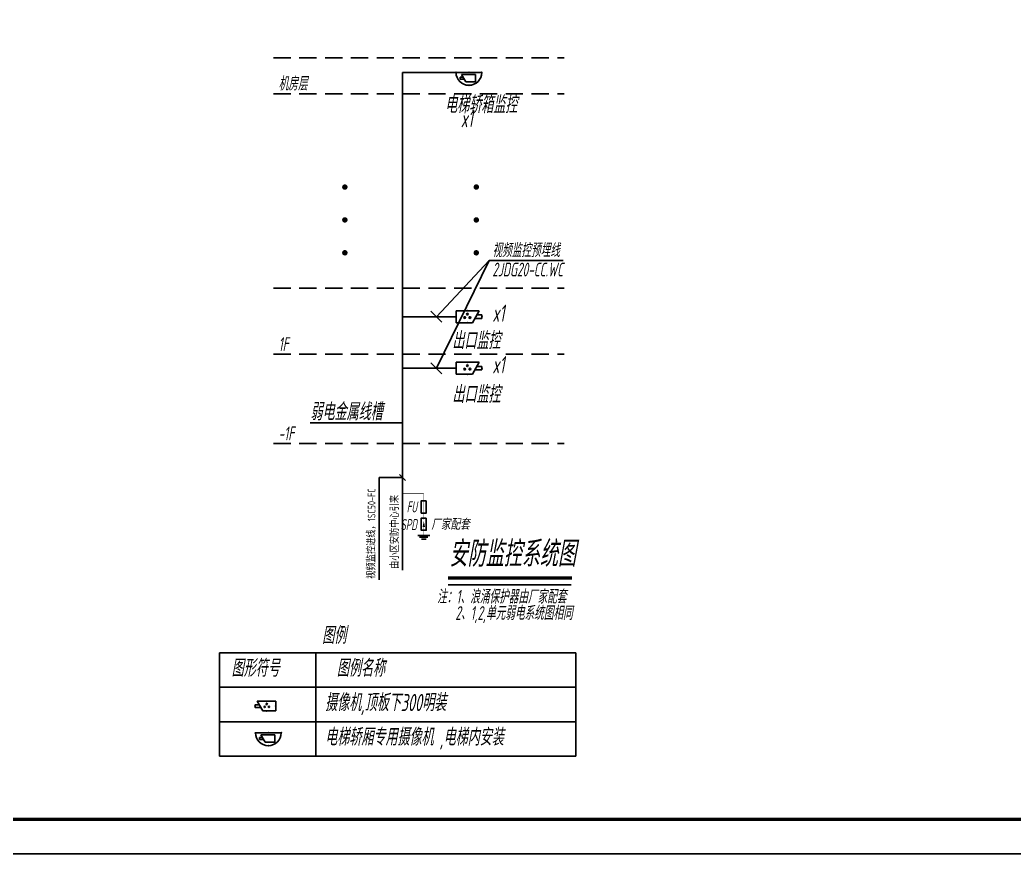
# Model space of a CAD drawing. Extents: x 2803505 to 5851001, y -1372902 to 24339.
# Drawn here: x 3028010 to 3056907, y -689729 to -665029 of the extents above; entities that cross this region are included whole.
import ezdxf
from ezdxf.enums import TextEntityAlignment as Align

# ---------------------------------------------------------------- set-up
doc = ezdxf.new("R2010")
doc.units = 0
doc.header["$LTSCALE"] = 1000
doc.header["$MEASUREMENT"] = 0
doc.linetypes.add('DASHED', pattern=[0.75, 0.5, -0.25])
doc.layers.get('0').update_dxf_attribs({"linetype": 'CONTINUOUS'})
for name, color, linetype in [('!!电气', 1, 'CONTINUOUS'), ('!校对', 2, 'CONTINUOUS'), ('DIM-照明', 7, 'CONTINUOUS'), ('EQUIP-安防', 3, 'CONTINUOUS'), ('EQUIP-通讯', 3, 'CONTINUOUS'), ('LINMK1', 7, 'CONTINUOUS'), ('PDIM', 3, 'CONTINUOUS'), ('T-通用', 7, 'CONTINUOUS'), ('WIRE-照明', 2, 'CONTINUOUS'), ('消防平面文字层', 141, 'CONTINUOUS'), ('照明平面导线层', 3, 'CONTINUOUS')]:
    doc.layers.add(name, color=color, linetype=linetype)
doc.layers.add('图框', color=147, linetype='CONTINUOUS', lineweight=20)
doc.styles.add('_HZTXT', font='isocp2.shx', dxfattribs={"width": 0.8, "bigfont": 'hztxt.shx'})
doc.styles.add('_TEL_DIM', font='SIMPLEX', dxfattribs={"width": 0.8, "height": 3.5, "bigfont": 'HZTXT'})
doc.styles.add('HZTXT', font='gbeitc.shx', dxfattribs={"width": 0.8, "height": 400, "bigfont": 'hztxt.shx'})
doc.styles.get("Standard").update_dxf_attribs({"font": 'gbenor.shx', "bigfont": 'gbcbig.shx'})

# ---------------------------------------------------------------- blocks, each defined once
blk = doc.blocks.new('$equip$00001465')
for p, q in [((-0.75, 0.1), (-0.457, 0.1)), ((-0.75, -0.1), (-0.75, 0.1)), ((-0.6, 0.35), (-0.2, -0.35)), ((-0.6, 0.35), (0.75, 0.35)), ((0.75, 0.35), (0.75, -0.35)), ((-0.75, -0.1), (-0.343, -0.1)), ((0.75, -0.35), (-0.2, -0.35))]:
    blk.add_line(p, q)
for centre in [(-0.05, -0.05), (0.1, 0.15), (0.25, -0.05)]:
    blk.add_circle(centre, 0.05)
for p in [(-0.75, 0), (0.075, 0.35), (0.75, 0), (0.075, -0.35)]:
    blk.add_point(p)
for points in [[(-0.05, 0), (-0.05, 0), (-0.075, -0.007), (-0.025, -0.007)], [(0.057, 0.175), (0.143, 0.175), (0.05, 0.15), (0.15, 0.15)], [(0.057, 0.125), (0.143, 0.125), (0.05, 0.15), (0.15, 0.15)], [(0.075, 0.193), (0.125, 0.193), (0.057, 0.175), (0.143, 0.175)], [(0.075, 0.107), (0.125, 0.107), (0.057, 0.125), (0.143, 0.125)], [(0.1, 0.2), (0.1, 0.2), (0.075, 0.193), (0.125, 0.193)], [(0.1, 0.1), (0.1, 0.1), (0.075, 0.107), (0.125, 0.107)], [(0.25, 0), (0.25, 0), (0.225, -0.007), (0.275, -0.007)], [(-0.093, -0.025), (-0.007, -0.025), (-0.1, -0.05), (0, -0.05)], [(-0.093, -0.075), (-0.007, -0.075), (-0.1, -0.05), (0, -0.05)], [(-0.075, -0.007), (-0.025, -0.007), (-0.093, -0.025), (-0.007, -0.025)], [(-0.075, -0.093), (-0.025, -0.093), (-0.093, -0.075), (-0.007, -0.075)], [(-0.05, -0.1), (-0.05, -0.1), (-0.075, -0.093), (-0.025, -0.093)], [(0.207, -0.025), (0.293, -0.025), (0.2, -0.05), (0.3, -0.05)], [(0.207, -0.075), (0.293, -0.075), (0.2, -0.05), (0.3, -0.05)], [(0.225, -0.007), (0.275, -0.007), (0.207, -0.025), (0.293, -0.025)], [(0.225, -0.093), (0.275, -0.093), (0.207, -0.075), (0.293, -0.075)], [(0.25, -0.1), (0.25, -0.1), (0.225, -0.093), (0.275, -0.093)]]:
    blk.add_solid(points)
at = {"flags": 9}
blk.add_attdef('A', (-0.016, -0.016), '', height=0.00002, dxfattribs=at)
blk = doc.blocks.new('$equip$00002731')
for p, q in [((0.75, 0), (-0.75, 0)), ((-0.517, -0.273), (-0.341, -0.273)), ((-0.517, -0.393), (-0.517, -0.273)), ((-0.517, -0.393), (-0.273, -0.393)), ((-0.427, -0.123), (-0.187, -0.543)), ((-0.427, -0.123), (0.383, -0.123)), ((0.383, -0.543), (-0.187, -0.543)), ((0.383, -0.123), (0.383, -0.543))]:
    blk.add_line(p, q)
at = {"const_width": 0.04}
for points in [[(-0.75, 0), (-0.775, 0)], [(0.75, 0), (0.775, 0)]]:
    blk.add_lwpolyline(points, dxfattribs=at)
blk.add_lwpolyline([(0.75, 0, -1), (-0.75, 0), (0.75, 0), (0.75, 0, -1), (-0.75, 0, -1.517539)], format="xyb", dxfattribs=at)
blk.add_arc((0, 0), 0.75, 180, 0)
for p in [(0, 0), (0.75, 0), (-0.75, -0.005), (0, -0.75)]:
    blk.add_point(p)
at = {"color": 7, "flags": 1}
for tag in ['A', 'REMARK']:
    blk.add_attdef(tag, text='', height=0.00002, dxfattribs=at).set_placement((0, 0), align=Align.MIDDLE_CENTER)
blk = doc.blocks.new('$equip$00002965')
for p, q in [((-0.75, -0.1), (-0.75, 0.1)), ((-0.75, 0.1), (-0.457, 0.1)), ((-0.6, 0.35), (0.75, 0.35)), ((-0.6, 0.35), (-0.2, -0.35)), ((0.75, 0.35), (0.75, -0.35)), ((-0.75, -0.1), (-0.343, -0.1)), ((0.75, -0.35), (-0.2, -0.35))]:
    blk.add_line(p, q)
at = {"const_width": 0.05}
blk.add_lwpolyline([(-0.75, 0.1), (-0.75, -0.1), (-0.343, -0.1), (-0.2, -0.35), (0.75, -0.35), (0.75, 0.35), (-0.6, 0.35), (-0.457, 0.1), (-0.75, 0.1), (-0.75, -0.1)], dxfattribs=at)
for centre in [(0.1, 0.15), (-0.05, -0.05), (0.25, -0.05)]:
    blk.add_circle(centre, 0.05)
for p in [(-0.75, 0), (0.075, 0.35), (0.075, -0.35), (0.75, 0)]:
    blk.add_point(p)
for points in [[(0.057, 0.175), (0.143, 0.175), (0.05, 0.15), (0.15, 0.15)], [(0.057, 0.125), (0.143, 0.125), (0.05, 0.15), (0.15, 0.15)], [(0.075, 0.193), (0.125, 0.193), (0.057, 0.175), (0.143, 0.175)], [(0.075, 0.107), (0.125, 0.107), (0.057, 0.125), (0.143, 0.125)], [(0.1, 0.2), (0.1, 0.2), (0.075, 0.193), (0.125, 0.193)], [(0.1, 0.1), (0.1, 0.1), (0.075, 0.107), (0.125, 0.107)], [(-0.093, -0.025), (-0.007, -0.025), (-0.1, -0.05), (0, -0.05)], [(-0.093, -0.075), (-0.007, -0.075), (-0.1, -0.05), (0, -0.05)], [(-0.075, -0.007), (-0.025, -0.007), (-0.093, -0.025), (-0.007, -0.025)], [(-0.075, -0.093), (-0.025, -0.093), (-0.093, -0.075), (-0.007, -0.075)], [(-0.05, 0), (-0.05, 0), (-0.075, -0.007), (-0.025, -0.007)], [(-0.05, -0.1), (-0.05, -0.1), (-0.075, -0.093), (-0.025, -0.093)], [(0.207, -0.025), (0.293, -0.025), (0.2, -0.05), (0.3, -0.05)], [(0.207, -0.075), (0.293, -0.075), (0.2, -0.05), (0.3, -0.05)], [(0.225, -0.007), (0.275, -0.007), (0.207, -0.025), (0.293, -0.025)], [(0.225, -0.093), (0.275, -0.093), (0.207, -0.075), (0.293, -0.075)], [(0.25, 0), (0.25, 0), (0.225, -0.007), (0.275, -0.007)], [(0.25, -0.1), (0.25, -0.1), (0.225, -0.093), (0.275, -0.093)]]:
    blk.add_solid(points)
at = {"color": 7, "style": '_TEL_DIM', "flags": 1}
for tag in ['A', 'REMARK']:
    blk.add_attdef(tag, text='', height=0.00002, dxfattribs=at).set_placement((0, 0), align=Align.MIDDLE_CENTER)
blk = doc.blocks.new('A$C479D69DE')
at = {"layer": 'EQUIP-通讯', "linetype": 'Continuous'}
for p, q in [((791, -1211), (443, -1211)), ((737, -1266), (497, -1266)), ((688, -1321), (546, -1321))]:
    blk.add_line(p, q, dxfattribs=at)
at = {"layer": 'EQUIP-通讯', "linetype": 'Continuous', "const_width": 14.2}
for points in [[(617, 0), (0, 0)], [(617, 0), (617, -752)], [(617, -913), (617, -1211)]]:
    blk.add_lwpolyline(points, dxfattribs=at)
at = {"layer": 'EQUIP-通讯', "linetype": 'Continuous'}
for points in [[(690, -206), (543, -206), (543, -560), (690, -560)], [(690, -707), (543, -707), (543, -1062), (690, -1062)]]:
    blk.add_lwpolyline(points, close=True, dxfattribs=at)
blk.add_lwpolyline([(617, -795, 0, 70.8, 0), (617, -963, 70.8, 70.8, 0)], format="xyseb", dxfattribs=at)
at = {"layer": 'DIM-照明', "color": 7, "style": 'HZTXT', "width": 0.7}
for s, p in [('FU', (272, -382)), ('SPD', (181, -897))]:
    blk.add_text(s, height=320, dxfattribs=at).set_placement(p, align=Align.MIDDLE)
blk.add_text('厂家配套', height=320, dxfattribs=at).set_placement((832, -1047))
blk = doc.blocks.new('A$C6D74366A')
at = {"layer": '!!电气', "color": 2}
blk.add_blockref('A$C479D69DE', (0, -925), dxfattribs=at)

msp = doc.modelspace()

# ---------------------------------------------------------------- linework, layer by layer
at = {"layer": '!!电气'}
msp.add_lwpolyline([(3039130.9, -676731.1), (3036449.2, -676731.1)], dxfattribs=at)
at = {"layer": 'DIM-照明', "color": 84, "linetype": 'DASHED'}
for p, q in [((3035381.7, -666131.9), (3043829, -666131.9)), ((3035381.7, -667176.3), (3043829, -667176.3)), ((3035381.7, -672823.9), (3043829, -672823.9)), ((3035381.7, -674742.8), (3043829, -674742.8)), ((3035381.7, -677337.6), (3043829, -677337.6))]:
    msp.add_line(p, q, dxfattribs=at)
at = {"layer": 'DIM-照明', "color": 7, "ltscale": 4}
msp.add_line((3040455.8, -681439.1, 0), (3044032.3, -681439.1, 0), dxfattribs=at)
at = {"layer": 'DIM-照明'}
for p, q in [((3033814.4, -683416.4), (3033814.4, -686416.4)), ((3033814.4, -683416.4), (3044168.5, -683416.4)), ((3036609, -683416.4), (3036609, -686416.4)), ((3044168.5, -683416.4), (3044168.5, -686416.4)), ((3033814.4, -684416.4), (3044168.5, -684416.4)), ((3033814.4, -685416.4), (3044168.5, -685416.4)), ((3033814.4, -686416.4), (3044168.5, -686416.4))]:
    msp.add_line(p, q, dxfattribs=at)
at = {"layer": 'DIM-照明', "color": 7, "ltscale": 4, "const_width": 98.5, "elevation": 0}
msp.add_lwpolyline([(3040454.7, -681244.9), (3044054, -681244.9)], dxfattribs=at)
at = {"layer": 'EQUIP-通讯', "const_width": 50}
msp.add_lwpolyline([(3039128.7, -666947.1), (3039131.9, -677869.6)], dxfattribs=at)
at = {"layer": 'LINMK1', "color": 2}
msp.add_line((3043799.3, -672019.8, 0), (3041645.5, -672019.8, 0), dxfattribs=at)
at = {"layer": 'LINMK1', "color": 3}
for p, q in [((3038450.2, -678322.8, 70815.7), (3038450.2, -681299.3, 70815.7)), ((3038450.2, -678322.8, 86864.8), (3039131.9, -678322.8, 3.2))]:
    msp.add_line(p, q, dxfattribs=at)
at = {"layer": 'T-通用', "linetype": 'Continuous', "const_width": 79.4}
for points in [[(3037415.1, -669885, 1), (3037494.5, -669885, 1)], [(3041234.9, -669885, 1), (3041314.3, -669885, 1)], [(3037415.1, -670839.9, 1), (3037494.5, -670839.9, 1)], [(3041234.9, -670839.9, 1), (3041314.3, -670839.9, 1)], [(3037415.1, -671794.8, 1), (3037494.5, -671794.8, 1)], [(3041234.9, -671794.8, 1), (3041314.3, -671794.8, 1)]]:
    msp.add_lwpolyline(points, format="xyb", close=True, dxfattribs=at)
at = {"layer": 'WIRE-照明'}
for p, q in [((3039128.7, -666947.1), (3039128.7, -666556.8)), ((3040685.9, -666556.8), (3039128.7, -666556.8)), ((3040688.3, -673651.5), (3039130.7, -673651.7)), ((3040688.2, -675149.6), (3039130.6, -675149.7))]:
    msp.add_line(p, q, dxfattribs=at)
at = {"layer": 'WIRE-照明', "color": 2, "ltscale": 0.1}
for p, q in [((3040274, -673814), (3039954, -673489)), ((3040274, -675312.1), (3039954, -674987.1))]:
    msp.add_line(p, q, dxfattribs=at)
at = {"layer": 'WIRE-照明', "ltscale": 0.4}
msp.add_line((3039131.9, -677869.6), (3039131.9, -681010.9), dxfattribs=at)
at = {"layer": 'WIRE-照明', "color": 2, "ltscale": 0.1}
msp.add_lwpolyline([(3040114, -673651.5), (3041645.5, -672019.8), (3040114, -675149.6)], dxfattribs=at)
at = {"layer": '图框'}
for points in [[(3001703.5, -629853.6), (3085803.5, -629853.6), (3085803.5, -689253.6), (3001703.5, -689253.6)], [(3001703.5, -689253.6), (3085803.5, -689253.6), (3085803.5, -748653.6), (3001703.5, -748653.6)]]:
    msp.add_lwpolyline(points, close=True, dxfattribs=at)
at = {"layer": '图框', "const_width": 100}
msp.add_lwpolyline([(3084803.5, -688253.6), (3084803.5, -630853.6), (3004203.5, -630853.6), (3004203.5, -688253.6)], close=True, dxfattribs=at)
at = {"layer": '消防平面文字层'}
msp.add_line((3039045.6, -678236.5, 3.2), (3039218.1, -678409.1, 3.2), dxfattribs=at)

# ---------------------------------------------------------------- block references
at = {"layer": '!校对', "color": 2}
msp.add_blockref('A$C6D74366A', (3039131.9, -677869.6), dxfattribs=at)
at = {"layer": 'EQUIP-安防', "linetype": 'ByBlock', "ltscale": 2, "xscale": 500, "yscale": 500, "zscale": 500}
for p in [(3041060.8, -666554.4), (3035230.3, -685738.8)]:
    msp.add_blockref('$equip$00002731', p, dxfattribs=at)
at = {"layer": 'EQUIP-安防', "xscale": 400, "yscale": 400, "zscale": 400}
msp.add_blockref('$equip$00002965', (3035146.5, -684965.1), dxfattribs=at)
at = {"layer": 'EQUIP-通讯', "xscale": -500, "yscale": 500, "zscale": 500}
for p in [(3041063.3, -673651.5), (3041063.2, -675149.6)]:
    msp.add_blockref('$equip$00001465', p, dxfattribs=at)

# ---------------------------------------------------------------- texts
at = {"layer": 'DIM-照明', "style": 'HZTXT', "width": 0.7}
for s, p in [('电梯轿箱监控', (3040363.2, -667738.7)), ('x1', (3040823.6, -668147.2)), ('x1', (3041743.4, -673797.9)), ('出口监控', (3040574.1, -674594)), ('x1', (3041743.4, -675296)), ('出口监控', (3040574.1, -676155.4)), ('弱电金属线槽', (3036448.9, -676661.3)), ('图例', (3036792.1, -683157.8)), ('图形符号', (3034159.1, -684110.8)), ('图例名称', (3037218.8, -684110.8)), ('摄像机,顶板下300明装', (3036877.3, -685110.8)), ('电梯轿厢专用摄像机 ,电梯内安装', (3036877.3, -686110.8))]:
    msp.add_text(s, height=500, dxfattribs=at).set_placement(p)
at = {"layer": 'DIM-照明', "color": 7, "style": 'HZTXT', "width": 0.7}
for s, height, p in [('视频监控预埋线', 400, (3041741.3, -671920.8, 0)), ('2JDG20-CC.WC', 400, (3041741.3, -672481.6, 0)), ('安防监控系统图', 750, (3040488.9, -680916.4, 0))]:
    msp.add_text(s, height=height, dxfattribs=at).set_placement(p)
at = {"layer": 'PDIM', "color": 3, "style": '_HZTXT', "width": 0.8}
for s, height, p in [('视频监控进线，1SC50-FC', 221.105, (3038342.1, -681265.2, 70815.7)), ('由小区安防中心引来', 221.11, (3039023.8, -680976.8))]:
    msp.add_text(s, height=height, rotation=90, dxfattribs=at).set_placement(p)
at = {"layer": '照明平面导线层', "color": 7, "style": 'HZTXT', "width": 0.7}
for s, p in [('机房层', (3035528, -667081.1)), ('1F', (3035528, -674647.6)), ('-1F', (3035528, -677242.4)), ('注：1、浪涌保护器由厂家配套', (3040133.6, -681985.1, 65482.4)), ('2、1,2,单元弱电系统图相同', (3040665.5, -682459.9, 65482.4))]:
    msp.add_text(s, height=400, dxfattribs=at).set_placement(p)

doc.saveas('drawing.dxf')
